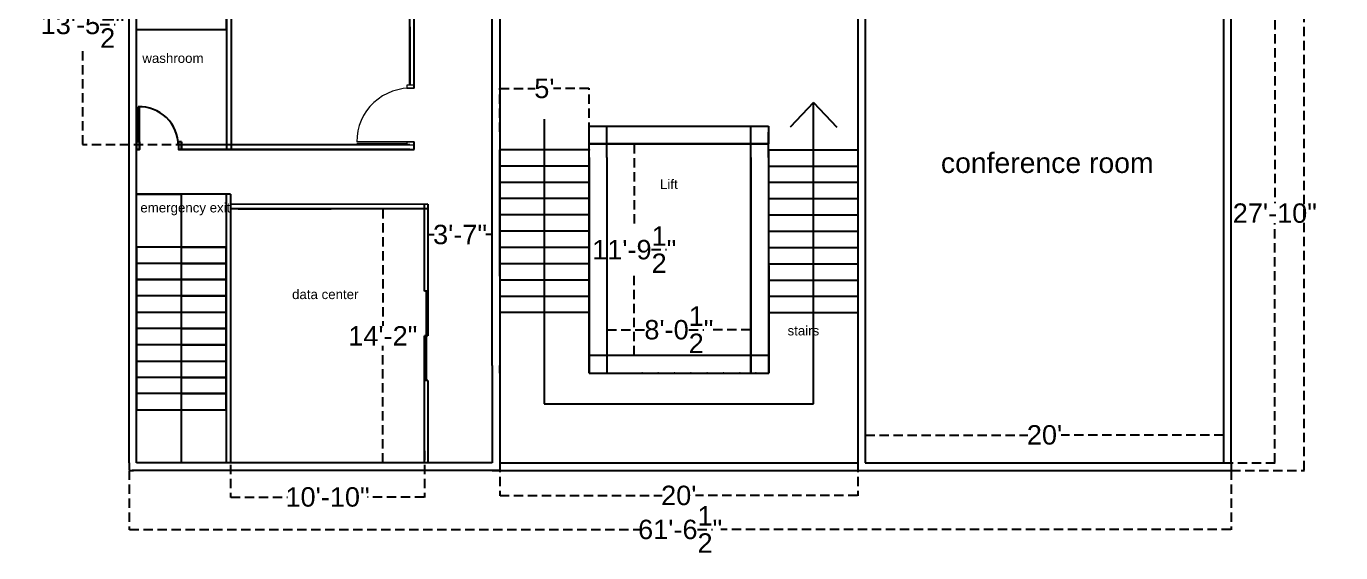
# Model space of a CAD drawing. Header units: inches. Extents: x 35258 to 134537, y 25067 to 83300.
# Drawn here: x 65821 to 66701, y 39757 to 40109 of the extents above; entities that cross this region are included whole.
import ezdxf

# ---------------------------------------------------------------- set-up
doc = ezdxf.new("R2010")
doc.units = ezdxf.units.IN
doc.header["$LTSCALE"] = 5
doc.header["$MEASUREMENT"] = 0
doc.linetypes.add('HIDDEN', pattern=[0.375, 0.25, -0.125])
doc.layers.add('belkuni', color=7, linetype='Continuous')
doc.layers.add('door', color=60, linetype='Continuous')
doc.layers.add('G-FIX', color=4, linetype='Continuous', lineweight=9)
doc.styles.get("Standard").update_dxf_attribs({"font": 'arial.ttf'})
doc.dimstyles.get("Standard").update_dxf_attribs({"dimtxt": 13, "dimasz": 0.18, "dimexe": 0.18, "dimexo": 0.0625, "dimgap": 0.09, "dimtad": 0, "dimtih": 1, "dimtoh": 1, "dimdec": 1, "dimzin": 0, "dimdsep": 46, "dimlunit": 4, "dimtxsty": 'Standard', "dimcen": 0.09, "dimadec": 0, "dimazin": 0, "dimtfac": 1, "dimtdec": 1, "dimtofl": 0, "dimtmove": 0, "dimatfit": 3, "dimfxl": 1, "dimtolj": 1, "dimtzin": 0, "dimarcsym": 0})

# ---------------------------------------------------------------- blocks, each defined once
blk = doc.blocks.new('*D80')
at = {"color": 0, "linetype": 'HIDDEN', "lineweight": -2, "ltscale": 5, "transparency": 16777216}
for p, q in [((66382.64, 39835.62), (66382.64, 39835.74)), ((66382.82, 39835.56), (66491.49, 39835.56)), ((66622.62, 39835.56), (66513.95, 39835.56)), ((66622.8, 39835.62), (66622.8, 39835.74))]:
    blk.add_line(p, q, dxfattribs=at)
at = {"color": 0, "linetype": 'HIDDEN', "ltscale": 5, "transparency": 16777216}
for points in [[(66382.82, 39835.59), (66382.82, 39835.53), (66382.64, 39835.56)], [(66622.62, 39835.59), (66622.62, 39835.53), (66622.8, 39835.56)]]:
    blk.add_solid(points, dxfattribs=at)
at = {"layer": 'Defpoints', "color": 0, "linetype": 'HIDDEN', "ltscale": 5, "transparency": 16777216}
for p in [(66382.64, 39835.56), (66622.8, 39835.56), (66622.8, 39835.56)]:
    blk.add_point(p, dxfattribs=at)
at = {"color": 0, "linetype": 'HIDDEN', "ltscale": 5, "transparency": 16777216, "insert": (66502.72, 39835.56), "char_height": 13, "attachment_point": 5}
blk.add_mtext("\\A1;20'", dxfattribs=at)
blk = doc.blocks.new('*D81')
at = {"color": 0, "linetype": 'HIDDEN', "lineweight": -2, "ltscale": 5, "transparency": 16777216}
for p, q in [((66622.86, 40151.19), (66657.19, 40151.19)), ((66657.01, 40151.01), (66657.01, 39990.8)), ((66657.01, 39817.15), (66657.01, 39977.35)), ((66622.86, 39816.97), (66657.19, 39816.97))]:
    blk.add_line(p, q, dxfattribs=at)
at = {"color": 0, "linetype": 'HIDDEN', "ltscale": 5, "transparency": 16777216}
for points in [[(66656.98, 40151.01), (66657.04, 40151.01), (66657.01, 40151.19)], [(66656.98, 39817.15), (66657.04, 39817.15), (66657.01, 39816.97)]]:
    blk.add_solid(points, dxfattribs=at)
at = {"layer": 'Defpoints', "color": 0, "linetype": 'HIDDEN', "ltscale": 5, "transparency": 16777216}
for p in [(66622.8, 40151.19), (66622.8, 39816.97), (66657.01, 39816.97)]:
    blk.add_point(p, dxfattribs=at)
at = {"color": 0, "linetype": 'HIDDEN', "ltscale": 5, "transparency": 16777216, "insert": (66657.01, 39984.08), "char_height": 13, "attachment_point": 5}
blk.add_mtext('\\A1;27\'-10"', dxfattribs=at)
blk = doc.blocks.new('*D112')
at = {"color": 0, "linetype": 'HIDDEN', "lineweight": -2, "ltscale": 5, "transparency": 16777216}
for p, q in [((66137.76, 39816.82), (66137.76, 39794.84)), ((66377.64, 39816.91), (66377.64, 39794.84)), ((66137.94, 39795.02), (66246.47, 39795.02)), ((66377.46, 39795.02), (66268.93, 39795.02))]:
    blk.add_line(p, q, dxfattribs=at)
at = {"color": 0, "linetype": 'HIDDEN', "ltscale": 5, "transparency": 16777216}
for points in [[(66137.94, 39795.05), (66137.94, 39794.99), (66137.76, 39795.02)], [(66377.46, 39795.05), (66377.46, 39794.99), (66377.64, 39795.02)]]:
    blk.add_solid(points, dxfattribs=at)
at = {"layer": 'Defpoints', "color": 0, "linetype": 'HIDDEN', "ltscale": 5, "transparency": 16777216}
for p in [(66137.76, 39816.88), (66377.64, 39816.97), (66377.64, 39795.02)]:
    blk.add_point(p, dxfattribs=at)
at = {"color": 0, "linetype": 'HIDDEN', "ltscale": 5, "transparency": 16777216, "insert": (66257.7, 39795.02), "char_height": 13, "attachment_point": 5}
blk.add_mtext("\\A1;20'", dxfattribs=at)
blk = doc.blocks.new('*D113')
at = {"color": 0, "linetype": 'HIDDEN', "lineweight": -2, "ltscale": 5, "transparency": 16777216}
for p, q in [((66209.62, 39906.12), (66209.62, 39906.26)), ((66209.8, 39906.08), (66235.65, 39906.08)), ((66305.74, 39906.08), (66279.89, 39906.08)), ((66305.92, 39906.14), (66305.92, 39906.26))]:
    blk.add_line(p, q, dxfattribs=at)
at = {"color": 0, "linetype": 'HIDDEN', "ltscale": 5, "transparency": 16777216}
for points in [[(66209.8, 39906.11), (66209.8, 39906.05), (66209.62, 39906.08)], [(66305.74, 39906.11), (66305.74, 39906.05), (66305.92, 39906.08)]]:
    blk.add_solid(points, dxfattribs=at)
at = {"layer": 'Defpoints', "color": 0, "linetype": 'HIDDEN', "ltscale": 5, "transparency": 16777216}
for p in [(66209.62, 39906.06), (66305.92, 39906.08), (66305.92, 39906.08)]:
    blk.add_point(p, dxfattribs=at)
at = {"color": 0, "linetype": 'HIDDEN', "ltscale": 5, "transparency": 16777216, "insert": (66257.77, 39906.08), "char_height": 13, "attachment_point": 5}
blk.add_mtext('\\A1;8\'-0{\\H1x;\\S1/2;}"', dxfattribs=at)
blk = doc.blocks.new('*D114')
at = {"color": 0, "linetype": 'HIDDEN', "lineweight": -2, "ltscale": 5, "transparency": 16777216}
for p, q in [((66216.67, 40030.49), (66228.04, 40030.49)), ((66227.86, 40030.31), (66227.86, 39975.13)), ((66227.86, 39889.11), (66227.86, 39944.29)), ((66216.7, 39888.93), (66228.04, 39888.93))]:
    blk.add_line(p, q, dxfattribs=at)
at = {"color": 0, "linetype": 'HIDDEN', "ltscale": 5, "transparency": 16777216}
for points in [[(66227.83, 40030.31), (66227.89, 40030.31), (66227.86, 40030.49)], [(66227.83, 39889.11), (66227.89, 39889.11), (66227.86, 39888.93)]]:
    blk.add_solid(points, dxfattribs=at)
at = {"layer": 'Defpoints', "color": 0, "linetype": 'HIDDEN', "ltscale": 5, "transparency": 16777216}
for p in [(66216.6, 40030.49), (66216.64, 39888.93), (66227.86, 39888.93)]:
    blk.add_point(p, dxfattribs=at)
at = {"color": 0, "linetype": 'HIDDEN', "ltscale": 5, "transparency": 16777216, "insert": (66227.86, 39959.71), "char_height": 13, "attachment_point": 5}
blk.add_mtext('\\A1;11\'-9{\\H1x;\\S1/2;}"', dxfattribs=at)
blk = doc.blocks.new('*D115')
at = {"color": 0, "linetype": 'HIDDEN', "lineweight": -2, "ltscale": 5, "transparency": 16777216}
for p, q in [((65957.48, 39825), (65957.48, 39793.81)), ((66087.31, 39825), (66087.31, 39793.81)), ((65957.66, 39793.99), (65995.54, 39793.99)), ((66087.13, 39793.99), (66049.25, 39793.99))]:
    blk.add_line(p, q, dxfattribs=at)
at = {"color": 0, "linetype": 'HIDDEN', "ltscale": 5, "transparency": 16777216}
for points in [[(65957.66, 39794.02), (65957.66, 39793.96), (65957.48, 39793.99)], [(66087.13, 39794.02), (66087.13, 39793.96), (66087.31, 39793.99)]]:
    blk.add_solid(points, dxfattribs=at)
at = {"layer": 'Defpoints', "color": 0, "linetype": 'HIDDEN', "ltscale": 5, "transparency": 16777216}
for p in [(65957.48, 39825.06), (66087.31, 39825.06), (66087.31, 39793.99)]:
    blk.add_point(p, dxfattribs=at)
at = {"color": 0, "linetype": 'HIDDEN', "ltscale": 5, "transparency": 16777216, "insert": (66022.4, 39793.99), "char_height": 13, "attachment_point": 5}
blk.add_mtext('\\A1;10\'-10"', dxfattribs=at)
blk = doc.blocks.new('*D116')
at = {"color": 0, "linetype": 'HIDDEN', "lineweight": -2, "ltscale": 5, "transparency": 16777216}
for p, q in [((66078.64, 39987.07), (66059.25, 39987.07)), ((66059.43, 39986.89), (66059.43, 39908.59)), ((66059.43, 39817.06), (66059.43, 39895.36)), ((66078.64, 39816.88), (66059.25, 39816.88))]:
    blk.add_line(p, q, dxfattribs=at)
at = {"color": 0, "linetype": 'HIDDEN', "ltscale": 5, "transparency": 16777216}
for points in [[(66059.4, 39986.89), (66059.46, 39986.89), (66059.43, 39987.07)], [(66059.4, 39817.06), (66059.46, 39817.06), (66059.43, 39816.88)]]:
    blk.add_solid(points, dxfattribs=at)
at = {"layer": 'Defpoints', "color": 0, "linetype": 'HIDDEN', "ltscale": 5, "transparency": 16777216}
for p in [(66078.7, 39987.07), (66059.43, 39816.88), (66078.7, 39816.88)]:
    blk.add_point(p, dxfattribs=at)
at = {"color": 0, "linetype": 'HIDDEN', "ltscale": 5, "transparency": 16777216, "insert": (66059.43, 39901.97), "char_height": 13, "attachment_point": 5}
blk.add_mtext('\\A1;14\'-2"', dxfattribs=at)
blk = doc.blocks.new('*D117')
at = {"color": 0, "linetype": 'HIDDEN', "lineweight": -2, "ltscale": 5, "transparency": 16777216}
for p, q in [((66089.66, 39969.73), (66089.66, 39969.59)), ((66089.84, 39969.77), (66093.8, 39969.77)), ((66132.49, 39969.77), (66128.53, 39969.77)), ((66132.67, 39969.83), (66132.67, 39969.95))]:
    blk.add_line(p, q, dxfattribs=at)
at = {"color": 0, "linetype": 'HIDDEN', "ltscale": 5, "transparency": 16777216}
for points in [[(66089.84, 39969.8), (66089.84, 39969.74), (66089.66, 39969.77)], [(66132.49, 39969.8), (66132.49, 39969.74), (66132.67, 39969.77)]]:
    blk.add_solid(points, dxfattribs=at)
at = {"layer": 'Defpoints', "color": 0, "linetype": 'HIDDEN', "ltscale": 5, "transparency": 16777216}
for p in [(66089.66, 39969.79), (66132.67, 39969.77), (66132.67, 39969.77)]:
    blk.add_point(p, dxfattribs=at)
at = {"color": 0, "linetype": 'HIDDEN', "ltscale": 5, "transparency": 16777216, "insert": (66111.17, 39969.77), "char_height": 13, "attachment_point": 5}
blk.add_mtext('\\A1;3\'-7"', dxfattribs=at)
blk = doc.blocks.new('*D118')
at = {"color": 0, "linetype": 'HIDDEN', "lineweight": -2, "ltscale": 5, "transparency": 16777216}
for p, q in [((65964.5, 40191.22), (65858.23, 40191.22)), ((65858.41, 40191.04), (65858.41, 40125.98)), ((65858.41, 40030.06), (65858.41, 40095.13)), ((65964.5, 40029.88), (65858.23, 40029.88))]:
    blk.add_line(p, q, dxfattribs=at)
at = {"color": 0, "linetype": 'HIDDEN', "ltscale": 5, "transparency": 16777216}
for points in [[(65858.38, 40191.04), (65858.44, 40191.04), (65858.41, 40191.22)], [(65858.38, 40030.06), (65858.44, 40030.06), (65858.41, 40029.88)]]:
    blk.add_solid(points, dxfattribs=at)
at = {"layer": 'Defpoints', "color": 0, "linetype": 'HIDDEN', "ltscale": 5, "transparency": 16777216}
for p in [(65964.56, 40191.22), (65858.41, 40029.88), (65964.56, 40029.88)]:
    blk.add_point(p, dxfattribs=at)
at = {"color": 0, "linetype": 'HIDDEN', "ltscale": 5, "transparency": 16777216, "insert": (65858.41, 40110.55), "char_height": 13, "attachment_point": 5}
blk.add_mtext('\\A1;13\'-5{\\H1x;\\S1/2;}"', dxfattribs=at)
blk = doc.blocks.new('*D120')
at = {"color": 0, "linetype": 'HIDDEN', "lineweight": -2, "ltscale": 5, "transparency": 16777216}
for p, q in [((66137.76, 40038.55), (66137.76, 40067.79)), ((66137.94, 40067.61), (66161.6, 40067.61)), ((66197.41, 40067.61), (66173.75, 40067.61)), ((66197.59, 40038.55), (66197.59, 40067.79))]:
    blk.add_line(p, q, dxfattribs=at)
at = {"color": 0, "linetype": 'HIDDEN', "ltscale": 5, "transparency": 16777216}
for points in [[(66137.94, 40067.64), (66137.94, 40067.58), (66137.76, 40067.61)], [(66197.41, 40067.64), (66197.41, 40067.58), (66197.59, 40067.61)]]:
    blk.add_solid(points, dxfattribs=at)
at = {"layer": 'Defpoints', "color": 0, "linetype": 'HIDDEN', "ltscale": 5, "transparency": 16777216}
for p in [(66137.76, 40067.61), (66137.76, 40038.49), (66197.59, 40038.49)]:
    blk.add_point(p, dxfattribs=at)
at = {"color": 0, "linetype": 'HIDDEN', "ltscale": 5, "transparency": 16777216, "insert": (66167.68, 40067.61), "char_height": 13, "attachment_point": 5}
blk.add_mtext("\\A1;5'", dxfattribs=at)
blk = doc.blocks.new('*D123')
at = {"color": 0, "linetype": 'HIDDEN', "lineweight": -2, "ltscale": 5, "transparency": 16777216}
for p, q in [((66627.86, 40716.95), (66676.83, 40716.95)), ((66676.65, 40716.77), (66676.65, 40271.11)), ((66676.65, 39812.05), (66676.65, 40257.71)), ((66627.86, 39811.87), (66676.83, 39811.87))]:
    blk.add_line(p, q, dxfattribs=at)
at = {"color": 0, "linetype": 'HIDDEN', "ltscale": 5, "transparency": 16777216}
for points in [[(66676.62, 40716.77), (66676.68, 40716.77), (66676.65, 40716.95)], [(66676.62, 39812.05), (66676.68, 39812.05), (66676.65, 39811.87)]]:
    blk.add_solid(points, dxfattribs=at)
at = {"layer": 'Defpoints', "color": 0, "linetype": 'HIDDEN', "ltscale": 5, "transparency": 16777216}
for p in [(66627.8, 40716.95), (66627.8, 39811.87), (66676.65, 39811.87)]:
    blk.add_point(p, dxfattribs=at)
at = {"color": 0, "linetype": 'HIDDEN', "ltscale": 5, "transparency": 16777216, "insert": (66676.65, 40264.41), "char_height": 13, "attachment_point": 5}
blk.add_mtext('\\A1;75\'-5"', dxfattribs=at)
blk = doc.blocks.new('*D124')
at = {"color": 0, "linetype": 'HIDDEN', "lineweight": -2, "ltscale": 5, "transparency": 16777216}
for p, q in [((65889.46, 39811.82), (65889.46, 39772.15)), ((66627.8, 39811.8), (66627.8, 39772.15)), ((65889.64, 39772.33), (66231.44, 39772.33)), ((66627.62, 39772.33), (66285.82, 39772.33))]:
    blk.add_line(p, q, dxfattribs=at)
at = {"color": 0, "linetype": 'HIDDEN', "ltscale": 5, "transparency": 16777216}
for points in [[(65889.64, 39772.36), (65889.64, 39772.3), (65889.46, 39772.33)], [(66627.62, 39772.36), (66627.62, 39772.3), (66627.8, 39772.33)]]:
    blk.add_solid(points, dxfattribs=at)
at = {"layer": 'Defpoints', "color": 0, "linetype": 'HIDDEN', "ltscale": 5, "transparency": 16777216}
for p in [(65889.46, 39811.88), (66627.8, 39811.87), (66627.8, 39772.33)]:
    blk.add_point(p, dxfattribs=at)
at = {"color": 0, "linetype": 'HIDDEN', "ltscale": 5, "transparency": 16777216, "insert": (66258.63, 39772.33), "char_height": 13, "attachment_point": 5}
blk.add_mtext('\\A1;61\'-6{\\H1x;\\S1/2;}"', dxfattribs=at)

msp = doc.modelspace()

# ---------------------------------------------------------------- linework, layer by layer
for p, q in [((65889.48, 39816.88), (65889.48, 40416.88)), ((66627.8, 39816.97), (66627.8, 40416.97)), ((66622.8, 39816.97), (66622.8, 40257.28)), ((65894.48, 40026.88), (65894.48, 40194.22)), ((66077.46, 40069.87), (66077.46, 40191.22)), ((66080.46, 40067.79), (66080.46, 40194.22)), ((65894.48, 39816.88), (65894.48, 40173.15)), ((65957.74, 40163.22), (65957.74, 40026.88)), ((65954.74, 40107.24), (65954.74, 40161.22)), ((65954.74, 40161.22), (65954.74, 40026.88)), ((66132.62, 39882.09), (66132.77, 40154.15)), ((66137.76, 40154.15), (66137.76, 39816.88)), ((66377.64, 40154.19), (66377.64, 39816.97)), ((66382.64, 40154.19), (66382.64, 39816.97)), ((65894.48, 40107.24), (65954.74, 40107.24)), ((65954.74, 40107.24), (65954.74, 40026.88)), ((66077.46, 40109.05), (66077.46, 40069.87)), ((66137.77, 40080.99), (66137.8, 39941.88)), ((66077.46, 40067.87), (66077.46, 40067.87)), ((66077.46, 40067.87), (66077.46, 40067.87)), ((66197.55, 40042.49), (66317.89, 40042.52)), ((66197.59, 40038.49), (66197.59, 40042.49)), ((66197.59, 40042.49), (66197.62, 40042.45)), ((66197.62, 39882.05), (66197.62, 40042.49)), ((66209.59, 40030.49), (66209.59, 40042.49)), ((66209.59, 40042.49), (66317.89, 40042.49)), ((66305.9, 40030.49), (66305.89, 40042.51)), ((66317.89, 40042.49), (66317.89, 40038.49)), ((66080.46, 40029.87), (66080.46, 40031.87)), ((66197.59, 40021.46), (66197.59, 40038.49)), ((66197.62, 39876.93), (66197.59, 40038.49)), ((66305.89, 40021.49), (66305.89, 40038.52)), ((66305.93, 39876.95), (66305.89, 40038.52)), ((66317.89, 40030.52), (66317.89, 40038.49)), ((66317.89, 40038.49), (66317.89, 40030.49)), ((65896.48, 40026.88), (65894.48, 40026.88)), ((65894.48, 40026.88), (65896.48, 40026.88)), ((65896.48, 40026.88), (65894.48, 40026.88)), ((65922.48, 40029.88), (65922.48, 40029.88)), ((66077.46, 40026.88), (65922.48, 40026.88)), ((65922.48, 40026.88), (66077.46, 40026.88)), ((66077.46, 40026.88), (65922.48, 40026.88)), ((66077.46, 40029.88), (65924.48, 40029.88)), ((66077.46, 40029.88), (66077.46, 40029.87)), ((66077.46, 40029.87), (66077.46, 40029.88)), ((66077.46, 40026.88), (66080.47, 40026.88)), ((66080.47, 40026.88), (66080.46, 40029.87)), ((66197.62, 40026.59), (66137.62, 40026.59)), ((66137.76, 39941.88), (66137.76, 40026.59)), ((66197.62, 40026.59), (66187.69, 40026.59)), ((66197.56, 40030.49), (66317.89, 40030.52)), ((66317.89, 40030.49), (66197.59, 40030.49)), ((66197.62, 39917.5), (66197.62, 40026.59)), ((66209.59, 40021.46), (66209.59, 40030.49)), ((66305.89, 40021.46), (66305.89, 40030.49)), ((66317.89, 40030.49), (66305.9, 40030.49)), ((66317.89, 40021.49), (66317.89, 40030.52)), ((66317.93, 39882.07), (66317.93, 40026.62)), ((66317.93, 39917.53), (66317.93, 40026.62)), ((66317.93, 40026.62), (66327.86, 40026.62)), ((66317.93, 40026.62), (66377.93, 40026.62)), ((66197.62, 40015.68), (66137.62, 40015.68)), ((66197.62, 40015.68), (66187.69, 40015.68)), ((66197.59, 40021.46), (66197.59, 39876.91)), ((66197.59, 40021.46), (66197.62, 39876.93)), ((66209.59, 40021.46), (66209.62, 39876.93)), ((66305.89, 40021.49), (66305.89, 39876.94)), ((66305.89, 40021.49), (66305.93, 39876.95)), ((66305.93, 39876.95), (66305.89, 40021.46)), ((66317.89, 40021.49), (66317.93, 39876.95)), ((66317.93, 40015.71), (66327.86, 40015.71)), ((66317.93, 40015.71), (66377.93, 40015.71)), ((66197.62, 40004.77), (66137.62, 40004.77)), ((66197.62, 40004.77), (66187.69, 40004.77)), ((66317.93, 40004.8), (66327.86, 40004.8)), ((66317.93, 40004.8), (66377.93, 40004.8)), ((65894.41, 39996.88), (65924.34, 39996.88)), ((65894.41, 39996.88), (65924.34, 39996.88)), ((65957.48, 39996.88), (65894.48, 39996.88)), ((65924.34, 39996.88), (65894.48, 39996.88)), ((65894.48, 39816.88), (65894.48, 39996.88)), ((65924.34, 39996.88), (65909.37, 39996.88)), ((65924.34, 39996.88), (65909.37, 39996.88)), ((65924.48, 39816.88), (65924.48, 39996.88)), ((65954.48, 39996.88), (65954.48, 39816.88)), ((65957.48, 39996.88), (65957.48, 39816.88)), ((66089.66, 39990.07), (65957.46, 39990.05)), ((65957.46, 39990.05), (65957.48, 39816.88)), ((66089.66, 39987.07), (65957.46, 39987.05)), ((66087.31, 39987.07), (65962.44, 39987.05)), ((65962.44, 39987.05), (66024.88, 39987.06)), ((66087.31, 39931.96), (66087.31, 39990.05)), ((66089.66, 39990.07), (66089.66, 39901.96)), ((66197.62, 39993.86), (66137.62, 39993.86)), ((66197.62, 39993.86), (66187.69, 39993.86)), ((66317.93, 39993.89), (66327.86, 39993.89)), ((66317.93, 39993.89), (66377.93, 39993.89)), ((66197.62, 39982.96), (66137.62, 39982.96)), ((66197.62, 39982.96), (66187.69, 39982.96)), ((66317.93, 39982.98), (66327.86, 39982.98)), ((66317.93, 39982.98), (66377.93, 39982.98)), ((66197.62, 39972.05), (66137.62, 39972.05)), ((66197.62, 39972.05), (66187.69, 39972.05)), ((66317.93, 39972.07), (66327.86, 39972.07)), ((66317.93, 39972.07), (66377.93, 39972.07)), ((65954.48, 39961.43), (65894.48, 39961.43)), ((65894.48, 39961.43), (65894.48, 39852.34)), ((65954.48, 39961.43), (65894.48, 39961.43)), ((65924.48, 39852.34), (65924.48, 39961.43)), ((65924.48, 39961.43), (65934.42, 39961.43)), ((65924.48, 39961.43), (65935.38, 39961.43)), ((65924.48, 39961.43), (65954.48, 39961.43)), ((65954.48, 39852.34), (65954.48, 39961.43)), ((66197.62, 39961.14), (66137.62, 39961.14)), ((66197.62, 39961.14), (66187.69, 39961.14)), ((66317.93, 39961.17), (66327.86, 39961.17)), ((66317.93, 39961.17), (66377.93, 39961.17)), ((65954.48, 39950.52), (65894.48, 39950.52)), ((65924.48, 39950.52), (65934.42, 39950.52)), ((65924.48, 39950.52), (65934.77, 39950.52)), ((65924.48, 39950.52), (65954.48, 39950.52)), ((66197.62, 39950.23), (66137.62, 39950.23)), ((66197.62, 39950.23), (66187.16, 39950.23)), ((66317.93, 39950.26), (66328.39, 39950.26)), ((66317.93, 39950.26), (66377.93, 39950.26)), ((65954.48, 39939.61), (65894.48, 39939.61)), ((65894.48, 39939.61), (65954.48, 39939.61)), ((65894.48, 39939.61), (65894.48, 39939.61)), ((65924.48, 39939.61), (65934.42, 39939.61)), ((65924.48, 39939.61), (65935.38, 39939.61)), ((65924.48, 39939.61), (65954.48, 39939.61)), ((65924.48, 39939.61), (65924.48, 39939.61)), ((65924.48, 39939.61), (65934.77, 39939.61)), ((66197.62, 39939.32), (66137.62, 39939.32)), ((66197.62, 39939.32), (66186.72, 39939.32)), ((66197.62, 39876.93), (66197.62, 39941.97)), ((66317.93, 39939.35), (66328.83, 39939.35)), ((66317.93, 39939.35), (66377.93, 39939.35)), ((65954.48, 39928.7), (65894.48, 39928.7)), ((65924.48, 39928.7), (65934.42, 39928.7)), ((65924.48, 39928.7), (65934.77, 39928.7)), ((65924.48, 39928.7), (65954.48, 39928.7)), ((66089.66, 39931.96), (66087.31, 39931.96)), ((66088.49, 39931.96), (66088.49, 39901.96)), ((66197.62, 39928.41), (66137.62, 39928.41)), ((66197.62, 39928.41), (66187.34, 39928.41)), ((66317.93, 39928.44), (66328.22, 39928.44)), ((66317.93, 39928.44), (66377.93, 39928.44)), ((65894.48, 39917.79), (65954.48, 39917.79)), ((65894.48, 39917.79), (65894.48, 39917.79)), ((65924.48, 39917.79), (65934.42, 39917.79)), ((65924.48, 39917.79), (65924.48, 39917.79)), ((65924.48, 39917.79), (65934.77, 39917.79)), ((66197.62, 39917.5), (66137.62, 39917.5)), ((66197.62, 39917.5), (66187.34, 39917.5)), ((66197.62, 39917.5), (66197.62, 39917.5)), ((66317.93, 39917.53), (66317.93, 39917.53)), ((66317.93, 39917.53), (66328.22, 39917.53)), ((66317.93, 39917.53), (66377.93, 39917.53)), ((65954.48, 39906.88), (65894.48, 39906.88)), ((65924.48, 39906.88), (65934.42, 39906.88)), ((65924.48, 39906.88), (65935.38, 39906.88)), ((65924.48, 39906.88), (65954.48, 39906.88)), ((66087.31, 39816.86), (66087.31, 39901.96)), ((66089.66, 39901.96), (66087.31, 39901.96)), ((66088.49, 39901.96), (66088.49, 39871.96)), ((65954.48, 39895.97), (65894.48, 39895.97)), ((65924.48, 39895.97), (65934.42, 39895.97)), ((65924.48, 39895.97), (65934.77, 39895.97)), ((65924.48, 39895.97), (65954.48, 39895.97)), ((65894.48, 39885.06), (65954.48, 39885.06)), ((65894.48, 39885.06), (65894.48, 39885.06)), ((65924.48, 39885.06), (65934.95, 39885.06)), ((65924.48, 39885.06), (65924.48, 39885.06)), ((65924.48, 39885.06), (65934.77, 39885.06)), ((66132.62, 39882.09), (66132.62, 39816.88)), ((66132.64, 39882.04), (66132.62, 39882.04)), ((66132.62, 39882.04), (66132.62, 39877.05)), ((66137.62, 39882.05), (66137.62, 39877.05)), ((66197.59, 39888.93), (66317.92, 39888.95)), ((66197.62, 39876.93), (66197.62, 39882.05)), ((66317.93, 39876.95), (66317.93, 39882.07)), ((65954.48, 39874.16), (65894.48, 39874.16)), ((65924.48, 39874.16), (65935.38, 39874.16)), ((65924.48, 39874.16), (65954.48, 39874.16)), ((66132.62, 39877.05), (66132.64, 39877.06)), ((66197.59, 39876.93), (66317.93, 39876.95)), ((66312.81, 39876.95), (66317.93, 39876.96)), ((66317.93, 39876.95), (66317.93, 39876.96)), ((66382.64, 39877.17), (66382.64, 39816.97)), ((66382.64, 39877.17), (66382.64, 39816.97)), ((66089.66, 39871.96), (66087.31, 39871.96)), ((66089.66, 39871.96), (66089.66, 39816.86)), ((66382.64, 39866.86), (66382.64, 39816.97)), ((66382.64, 39866.86), (66382.64, 39816.97)), ((66382.64, 39866.86), (66382.64, 39816.97)), ((65954.48, 39863.25), (65894.48, 39863.25)), ((65924.48, 39863.25), (65934.77, 39863.25)), ((65924.48, 39863.25), (65954.48, 39863.25)), ((65894.48, 39852.34), (65954.48, 39852.34)), ((65894.48, 39852.34), (65894.48, 39852.34)), ((65924.48, 39852.34), (65924.48, 39852.34)), ((65924.48, 39852.34), (65934.77, 39852.34)), ((65889.46, 39811.88), (65892.48, 39811.88)), ((65889.48, 39816.88), (65889.48, 39812.13)), ((65954.48, 39811.88), (65891.48, 39811.88)), ((66137.76, 39811.88), (65892.48, 39811.88)), ((66132.64, 39816.88), (65894.48, 39816.88)), ((66132.76, 39816.88), (65894.48, 39816.88)), ((65957.48, 39816.88), (65894.48, 39816.88)), ((66132.76, 39816.88), (65940.99, 39816.88)), ((65957.48, 39811.88), (65954.48, 39811.88)), ((66089.66, 39816.86), (65957.41, 39816.88)), ((65959.48, 39811.88), (65959.48, 39811.88)), ((66132.76, 39811.88), (66132.64, 39811.88)), ((66132.64, 39811.88), (66137.76, 39811.88)), ((66137.76, 39816.88), (66377.64, 39816.97)), ((66137.76, 39811.88), (66382.52, 39811.88)), ((66137.76, 39811.88), (66382.52, 39811.88)), ((66197.64, 39816.93), (66377.64, 39816.97)), ((66377.64, 39816.97), (66377.64, 39816.97)), ((66377.64, 39816.97), (66377.64, 39816.97)), ((66377.64, 39816.97), (66377.64, 39816.97)), ((66377.64, 39816.97), (66377.64, 39816.97)), ((66377.64, 39816.97), (66377.64, 39816.97)), ((66377.64, 39816.97), (66377.64, 39816.97)), ((66382.52, 39811.87), (66627.8, 39811.87)), ((66382.64, 39816.97), (66574.29, 39816.97)), ((66382.64, 39816.97), (66622.8, 39816.97)), ((66627.8, 39816.97), (66627.8, 39811.87))]:
    msp.add_line(p, q)
at = {"ltscale": 5}
for p, q in [((66347.93, 40058.33), (66332.27, 40041.66)), ((66347.93, 39856.4), (66347.93, 40058.33)), ((66347.93, 40058.33), (66363.59, 40041.66)), ((66167.62, 40047.14), (66167.62, 39856.4)), ((66167.62, 39856.4), (66347.93, 39856.4))]:
    msp.add_line(p, q, dxfattribs=at)
for p in [(66197.62, 40026.59), (66317.93, 40026.62), (66197.62, 40015.68), (66317.93, 40015.71), (66197.62, 40004.77), (66317.93, 40004.8), (66197.62, 39993.86), (66317.93, 39993.89), (66197.62, 39982.96), (66317.93, 39982.98), (66197.62, 39972.05), (66317.93, 39972.07), (65924.48, 39961.43), (65924.48, 39961.43), (66197.62, 39961.14), (66317.93, 39961.17), (65924.48, 39950.52), (65924.48, 39950.52), (66197.62, 39950.23), (66317.93, 39950.26), (65924.48, 39939.61), (65924.48, 39939.61), (66197.62, 39939.32), (66317.93, 39939.35), (65924.48, 39928.7), (65924.48, 39928.7), (66197.62, 39928.41), (66317.93, 39928.44), (65924.48, 39917.79), (65924.48, 39906.88), (65924.48, 39906.88), (65924.48, 39895.97), (65924.48, 39895.97), (65924.48, 39885.06), (65924.48, 39874.16), (66233.08, 39876.93), (66243.99, 39876.94), (66254.9, 39876.94), (66265.81, 39876.94), (66276.72, 39876.94), (66287.62, 39876.95), (66298.53, 39876.95), (66309.44, 39876.95), (65924.48, 39863.25)]:
    msp.add_point(p)
at = {"layer": 'belkuni'}
for p, q in [((65895.48, 40031.88), (65895.48, 40055.36)), ((65896.48, 40031.88), (65896.48, 40055.38))]:
    msp.add_line(p, q, dxfattribs=at)
msp.add_arc((65896.48, 40029.38), 26, 0, 92.20423, dxfattribs=at)
at = {"layer": 'door'}
for p, q in [((65896.48, 40031.88), (65896.48, 40026.88)), ((65924.48, 40031.88), (65924.48, 40026.88))]:
    msp.add_line(p, q, dxfattribs=at)
for points in [[(65896.48, 40031.88), (65894.48, 40031.88), (65894.48, 40026.88), (65896.48, 40026.88)], [(65924.48, 40031.88), (65922.48, 40031.88), (65922.48, 40026.88), (65924.48, 40026.88)]]:
    msp.add_lwpolyline(points, close=True, dxfattribs=at)
at = {"layer": 'G-FIX'}
for p, q in [((66080.46, 40067.87), (66075.46, 40067.87)), ((66080.46, 40031.87), (66041.96, 40031.87)), ((66075.46, 40030.87), (66041.96, 40030.87)), ((66075.46, 40031.87), (66080.46, 40031.87))]:
    msp.add_line(p, q, dxfattribs=at)
for points in [[(66080.46, 40067.87), (66080.46, 40069.87), (66075.46, 40069.87), (66075.46, 40067.87)], [(66080.46, 40029.87), (66080.46, 40031.87), (66075.46, 40031.87), (66075.46, 40029.87)]]:
    msp.add_lwpolyline(points, close=True, dxfattribs=at)
msp.add_arc((66077.96, 40031.87), 36, 86.01792, 180, dxfattribs=at)

# ---------------------------------------------------------------- texts
at = {"color": 240, "ltscale": 5, "true_color": 0xed1f24}
for s, height, p in [('washroom', 6.365, (65898.32, 40084.78)), ('Lift', 6.365, (66245.12, 40000.38)), ('emergency exit ', 6.3654, (65896.99, 39984.64)), ('data center', 6.3654, (65998.64, 39926.59)), ('stairs', 6.365, (66330.56, 39902.26))]:
    msp.add_text(s, height=height, dxfattribs=at).set_placement(p)
at = {"color": 1, "linetype": 'HIDDEN', "ltscale": 5}
msp.add_text('conference room', height=13.5927, dxfattribs=at).set_placement((66433.32, 40011.07))

# ---------------------------------------------------------------- dimensions: what is measured, and where the dimension line sits
for base, p1, p2, picture, middle in [((66676.65, 39811.87), (66627.8, 40716.95), (66627.8, 39811.87), '*D123', (66676.65, 40264.41)), ((65858.41, 40029.88), (65964.56, 40191.22), (65964.56, 40029.88), '*D118', (65858.41, 40110.55)), ((66227.86, 39888.93), (66216.6, 40030.49), (66216.64, 39888.93), '*D114', (66227.86, 39959.71)), ((66059.43, 39816.88), (66078.7, 39987.07), (66078.7, 39816.88), '*D116', (66059.43, 39901.97))]:
    dim = msp.add_linear_dim(base=base, p1=p1, p2=p2, angle=90, dimstyle='Standard', dxfattribs=at)
    dim.commit()
    dim.dimension.update_dxf_attribs({"geometry": picture, "text_midpoint": middle})
dim = msp.add_linear_dim(base=(66657.01, 39816.97), p1=(66622.8, 40151.19), p2=(66622.8, 39816.97), angle=90, dimstyle='Standard', dxfattribs=at)
dim.commit()
dim.dimension.update_dxf_attribs({"geometry": '*D81', "text_midpoint": (66657.01, 39984.08), "dimtype": 160})
for base, p1, p2, picture, middle in [((66137.76, 40067.61), (66197.59, 40038.49), (66137.76, 40038.49), '*D120', (66167.68, 40067.61)), ((66132.67, 39969.77), (66089.66, 39969.79), (66132.67, 39969.77), '*D117', (66111.17, 39969.77)), ((66305.92, 39906.08), (66209.62, 39906.06), (66305.92, 39906.08), '*D113', (66257.77, 39906.08)), ((66622.8, 39835.56), (66382.64, 39835.56), (66622.8, 39835.56), '*D80', (66502.72, 39835.56)), ((66087.31, 39793.99), (65957.48, 39825.06), (66087.31, 39825.06), '*D115', (66022.4, 39793.99)), ((66627.8, 39772.33), (65889.46, 39811.88), (66627.8, 39811.87), '*D124', (66258.63, 39772.33)), ((66377.64, 39795.02), (66137.76, 39816.88), (66377.64, 39816.97), '*D112', (66257.7, 39795.02))]:
    dim = msp.add_linear_dim(base=base, p1=p1, p2=p2, dimstyle='Standard', dxfattribs=at)
    dim.commit()
    dim.dimension.update_dxf_attribs({"geometry": picture, "text_midpoint": middle})

doc.saveas('drawing.dxf')
